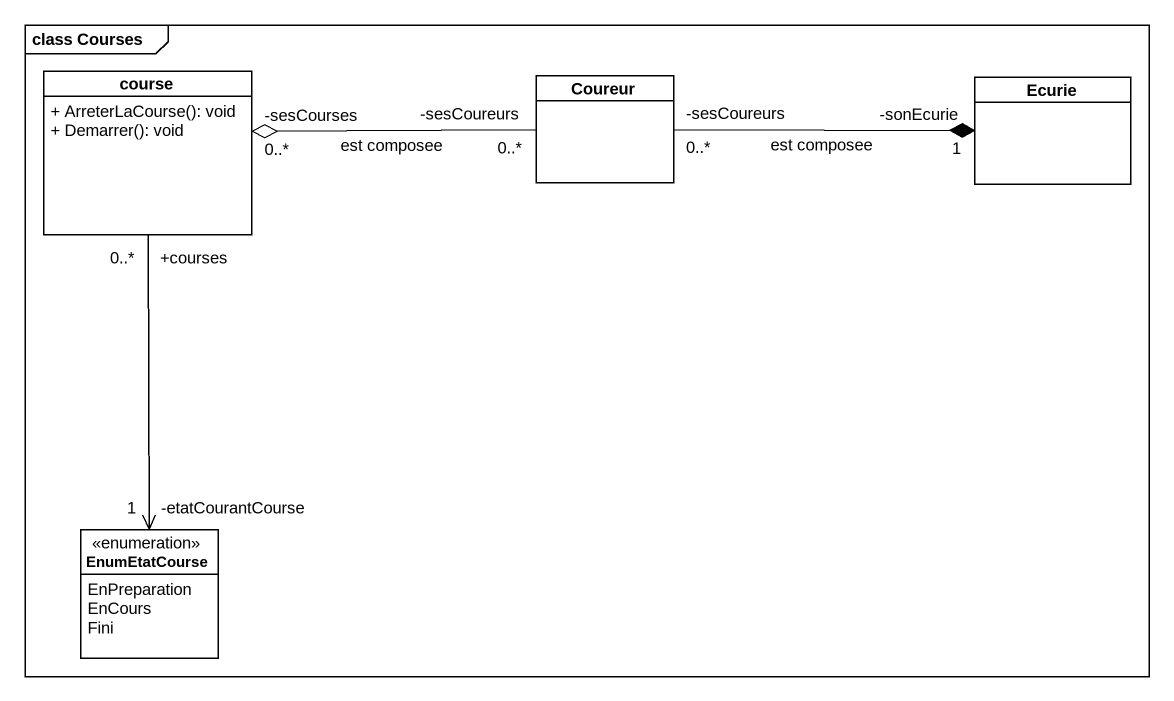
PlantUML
@startuml
mainframe class Courses
hide circle
hide empty members
skinparam classAttributeIconSize 0
class course {
  + ArreterLaCourse(): void
  + Demarrer(): void
}
class Coureur
class Ecurie
enum EnumEtatCourse {
  EnPreparation
  EnCours
  Fini
}
Coureur "-sesCoureurs\n0..*" -left-o "-sesCourses\n0..*" course : est composee
Ecurie "-sonEcurie\n1" *-left- "-sesCoureurs\n0..*" Coureur : est composee
EnumEtatCourse "-etatCourantCourse\n1" <-up- "+courses\n0..*" course
@enduml
